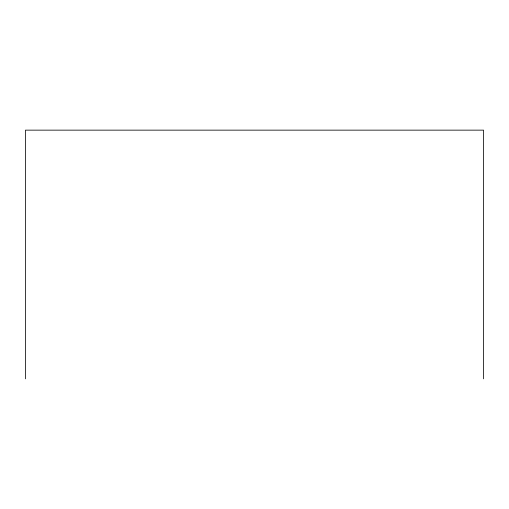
<?xml version="1.0" encoding="UTF-8"?>
<svg xmlns="http://www.w3.org/2000/svg" width="509" height="509" viewBox="0 0 509 509"><rect width="100%" height="100%" fill="white"/><g stroke="black" fill="none" stroke-linecap="round" stroke-linejoin="round"><path stroke-width="0.76" d="M483.55 378.855L483.55 130.145L25.45 130.145L25.45 378.855"/></g></svg>
